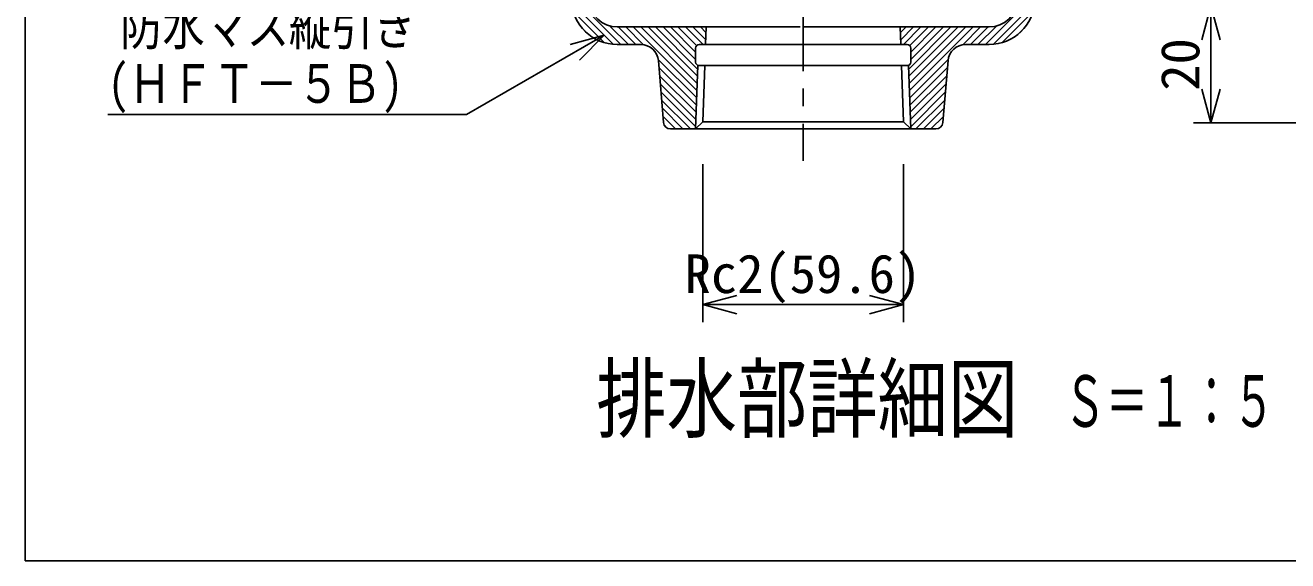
# Model space of a CAD drawing. Units: millimetres, scale not verified, with parts at other scales. Extents: x -1365 to 1365, y -930 to 870.
# Drawn here: x -1365 to -647, y -930 to -625 of the extents above; entities that cross this region are included whole.
import ezdxf
from ezdxf.enums import TextEntityAlignment as Align

# ---------------------------------------------------------------- set-up
doc = ezdxf.new("R2010")
doc.units = ezdxf.units.MM
doc.header["$LTSCALE"] = 10
doc.linetypes.add('CHAIN2', pattern=[12, 9, -1, 1, -1])
for name, color, linetype in [('0-7_枠細線', 5, 'Continuous'), ('0-8_枠中線', 5, 'Continuous'), ('0-E_極細4', 6, 'Continuous'), ('1-1_寸法4', 7, 'Continuous'), ('1-5_寸法2', 7, 'Continuous')]:
    doc.layers.add(name, color=color, linetype=linetype)
doc.styles.add('ＭＳ ゴシック', font='')
doc.styles.get('ＭＳ ゴシック').set_extended_font_data('MS Gothic')

msp = doc.modelspace()

# ---------------------------------------------------------------- linework, layer by layer
at = {"layer": '0-8_枠中線'}
msp.add_lwpolyline([(-1365, -930), (-1365, 870), (1365, 870), (1365, -930)], close=True, dxfattribs=at)
at = {"layer": '0-E_極細4', "linetype": 'CHAIN2'}
msp.add_line((-922.4, -321.33), (-922.4, -702.39), dxfattribs=at)
at = {"layer": '0-E_極細4'}
for p, q in [((-1026.07, -636.26), (-1054.3, -608.03)), ((-818.74, -636.26), (-790.51, -608.03)), ((-1030.41, -636.17), (-1054.12, -612.46)), ((-1035.64, -635.18), (-1053.13, -617.69)), ((-814.4, -636.17), (-790.69, -612.46)), ((-809.17, -635.18), (-791.68, -617.69)), ((-1044.68, -630.38), (-1048.33, -626.73)), ((-1021.83, -636.26), (-1032.38, -625.71)), ((-1028.21, -626.26), (-924.2, -626.26)), ((-1017.59, -636.26), (-1027.59, -626.26)), ((-1013.22, -636.38), (-1023.34, -626.26)), ((-982.86, -662.5), (-1019.1, -626.26)), ((-982.72, -658.4), (-1014.86, -626.26)), ((-982.58, -654.29), (-1010.62, -626.26)), ((-982.45, -650.19), (-1006.37, -626.26)), ((-983.59, -644.81), (-1002.13, -626.26)), ((-983.59, -640.56), (-997.89, -626.26)), ((-983.03, -636.88), (-993.64, -626.26)), ((-979.4, -636.26), (-989.4, -626.26)), ((-977.89, -633.53), (-985.16, -626.26)), ((-977.75, -629.43), (-980.92, -626.26)), ((-977.64, -626.26), (-977.98, -636.26)), ((-922.4, -626.26), (-865.6, -626.26)), ((-816.6, -626.26), (-920.6, -626.26)), ((-867.17, -626.26), (-866.83, -636.26)), ((-867.06, -629.43), (-863.89, -626.26)), ((-866.92, -633.53), (-859.65, -626.26)), ((-865.41, -636.26), (-855.41, -626.26)), ((-862.36, -650.19), (-838.44, -626.26)), ((-862.23, -654.29), (-834.19, -626.26)), ((-862.09, -658.4), (-829.95, -626.26)), ((-861.95, -662.5), (-825.71, -626.26)), ((-861.78, -636.88), (-851.16, -626.26)), ((-861.22, -644.81), (-842.68, -626.26)), ((-861.22, -640.56), (-846.92, -626.26)), ((-831.59, -636.38), (-821.47, -626.26)), ((-827.22, -636.26), (-817.22, -626.26)), ((-822.98, -636.26), (-812.43, -625.71)), ((-800.13, -630.38), (-796.48, -626.73)), ((-1028.21, -636.26), (-1014.78, -636.26)), ((-983.59, -646.26), (-983.59, -638.26)), ((-981.59, -636.26), (-922.4, -636.26)), ((-863.22, -636.26), (-922.4, -636.26)), ((-861.22, -646.26), (-861.22, -638.26)), ((-816.6, -636.26), (-830.03, -636.26)), ((-983, -666.61), (-1004.9, -644.7)), ((-1004.81, -645.43), (-1001.86, -680.6)), ((-861.81, -666.61), (-839.91, -644.7)), ((-840, -645.43), (-842.95, -680.6)), ((-983.13, -670.71), (-1004.48, -649.36)), ((-981.59, -648.26), (-922.4, -648.26)), ((-978.38, -648.26), (-979.45, -680.27)), ((-863.22, -648.26), (-922.4, -648.26)), ((-866.43, -648.26), (-865.36, -680.27)), ((-861.68, -670.71), (-840.33, -649.36)), ((-983.27, -674.82), (-1004.1, -653.99)), ((-983.41, -678.92), (-1003.71, -658.63)), ((-861.54, -674.82), (-840.71, -653.99)), ((-861.4, -678.92), (-841.1, -658.63)), ((-983.55, -683.03), (-1003.32, -663.26)), ((-986.56, -684.26), (-1002.93, -667.89)), ((-861.26, -683.03), (-841.49, -663.26)), ((-858.25, -684.26), (-841.88, -667.89)), ((-990.8, -684.26), (-1002.54, -672.52)), ((-854.01, -684.26), (-842.27, -672.52)), ((-995.04, -684.26), (-1002.15, -677.15)), ((-999.75, -683.8), (-1001.41, -682.13)), ((-979.46, -680.28), (-983.59, -684.26)), ((-979.45, -680.26), (-922.4, -680.26)), ((-865.36, -680.26), (-922.4, -680.26)), ((-865.35, -680.28), (-861.22, -684.26)), ((-849.77, -684.26), (-842.66, -677.15)), ((-845.06, -683.8), (-843.4, -682.13)), ((-997.88, -684.26), (-983.59, -684.26)), ((-846.93, -684.26), (-861.22, -684.26))]:
    msp.add_line(p, q, dxfattribs=at)
for points in [[(-982.38, -648.1), (-983.59, -684.26), (-922.4, -684.26)], [(-862.43, -648.1), (-861.22, -684.26), (-922.4, -684.26)]]:
    msp.add_lwpolyline(points, dxfattribs=at)
for centre, radius, start, end in [((-1028.21, -610.26), 26, 181.92122, 270), ((-1028.21, -610.26), 16, 181.92122, 270), ((-816.6, -610.26), 16, 270, 358.07878), ((-816.6, -610.26), 26, 270, 358.07878), ((-1014.78, -646.26), 10, 4.79504, 90), ((-981.59, -638.26), 2, 90, 180), ((-863.22, -638.26), 2, 0, 90), ((-830.03, -646.26), 10, 90, 175.20496), ((-981.59, -646.26), 2, 180, 270), ((-863.22, -646.26), 2, 270, 360), ((-997.88, -680.26), 4, 184.79504, 270), ((-846.93, -680.26), 4, 270, 355.20496)]:
    msp.add_arc(centre, radius, start, end, dxfattribs=at)
at = {"layer": '1-1_寸法4'}
for p, q in [((-1035.56, -631.01), (-1054.89, -636.14)), ((-1035.56, -631.01), (-1049.74, -645.12)), ((-979.45, -704.26), (-979.45, -794.26)), ((-865.36, -704.26), (-865.36, -794.26)), ((-979.45, -784.26), (-960.13, -779.09)), ((-865.36, -784.26), (-884.68, -779.09)), ((-979.45, -784.26), (-960.13, -789.44)), ((-979.45, -784.26), (-865.36, -784.26)), ((-865.36, -784.26), (-884.68, -789.44))]:
    msp.add_line(p, q, dxfattribs=at)
msp.add_lwpolyline([(-1035.56, -631.01), (-1114.03, -676.05), (-1318.03, -676.05)], dxfattribs=at)
at = {"layer": '1-5_寸法2'}
for p, q in [((-690.4, -614.22), (-695.58, -633.54)), ((-690.4, -614.22), (-685.23, -633.54)), ((-690.4, -614.22), (-690.4, -680.88)), ((-690.4, -680.88), (-695.58, -661.57)), ((-690.4, -680.88), (-685.23, -661.57)), ((-577.07, -680.88), (-700.4, -680.88))]:
    msp.add_line(p, q, dxfattribs=at)

# ---------------------------------------------------------------- texts
at = {"layer": '0-7_枠細線', "style": 'ＭＳ ゴシック'}
for s, height, width, p in [('排水部詳細図', 36.66, 0.8, (-1040.12, -867.04)), ('Ｓ＝１：５', 29.33, 0.6, (-774.16, -862.57))]:
    msp.add_text(s, height=height, dxfattribs=dict(at, width=width)).set_placement(p, align=Align.BOTTOM_LEFT)
at = {"layer": '1-1_寸法4', "style": 'ＭＳ ゴシック', "width": 0.8}
for s, p in [('防水マス縦引き', (-1310.93, -643.14)), ('(ＨＦＴ－５Ｂ)   ', (-1318.03, -676.05))]:
    msp.add_text(s, height=21.99, dxfattribs=at).set_placement(p, align=Align.BOTTOM_LEFT)
at = {"layer": '1-1_寸法4', "style": 'ＭＳ ゴシック'}
msp.add_text('Rc2(59.6)', height=21.99, dxfattribs=at).set_placement((-989.9, -784.26), align=Align.BOTTOM_LEFT)
at = {"layer": '1-5_寸法2', "style": 'ＭＳ ゴシック'}
msp.add_text('20', height=21.99, rotation=90, dxfattribs=at).set_placement((-690.4, -662.55), align=Align.BOTTOM_LEFT)

doc.saveas('drawing.dxf')
